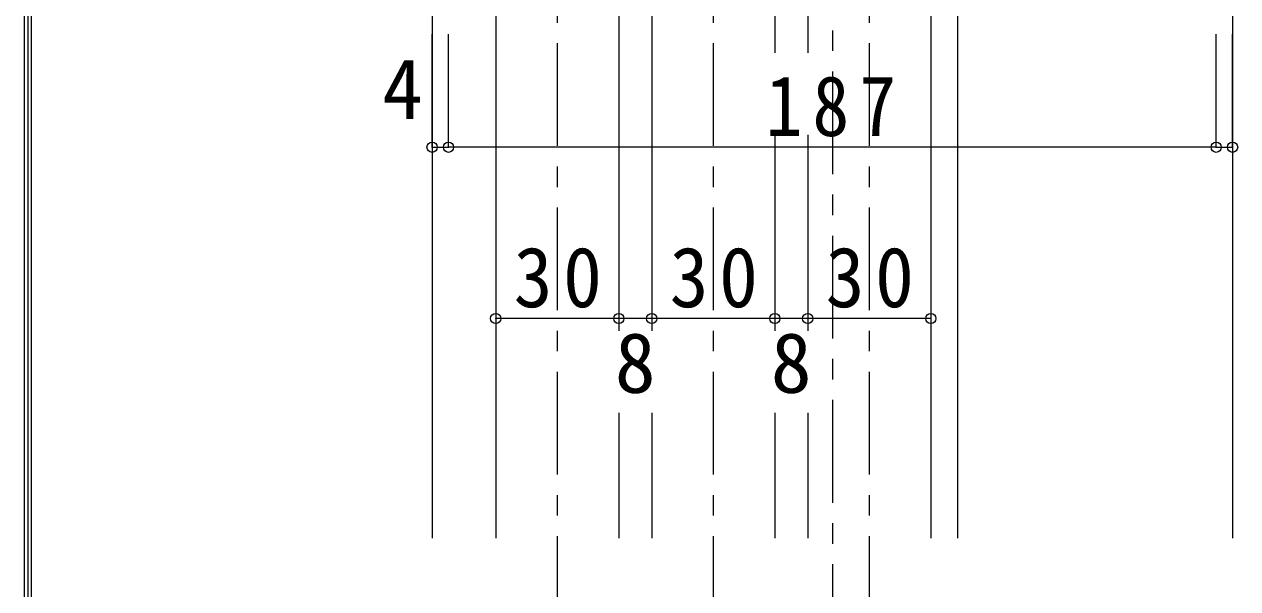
# Model space of a CAD drawing. Units: millimetres at full size, sheet at 1:5; details may follow other scales. Extents: x -957 to 993, y -689 to 708.
# Drawn here: x -957.2 to -661.6, y -220.4 to -83 of the extents above; entities that cross this region are included whole.
import ezdxf
from ezdxf.enums import TextEntityAlignment as Align

# ---------------------------------------------------------------- set-up
doc = ezdxf.new("R2010")
doc.units = ezdxf.units.MM
doc.header["$LTSCALE"] = 5
doc.header["$PDMODE"] = 32
doc.header["$PDSIZE"] = 2.5
doc.linetypes.add('CHAIN1', pattern=[8, 5, -1, 1, -1])
doc.layers.add('0-B_寸法', color=7, linetype='Continuous', lineweight=9)
doc.layers.add('F-1_枠', color=6, linetype='Continuous', lineweight=9)
doc.styles.add('ＭＳ ゴシック', font='')
doc.styles.get('ＭＳ ゴシック').set_extended_font_data('MS Gothic')

msp = doc.modelspace()

# ---------------------------------------------------------------- linework, layer by layer
at = {"layer": '0-B_寸法', "linetype": 'CHAIN1'}
for p, q in [((-760.383, 65.558), (-760.383, -453.593)), ((-827.383, -7.593), (-827.383, -443.593)), ((-789.383, -7.593), (-789.383, -443.593)), ((-751.383, -7.593), (-751.383, -443.593))]:
    msp.add_line(p, q, dxfattribs=at)
at = {"layer": '0-B_寸法'}
for p, q in [((-729.883, 6.407), (-729.883, -208.094)), ((-662.883, 6.407), (-662.883, -208.094)), ((-842.383, -37.593), (-842.383, -208.094)), ((-812.383, -37.593), (-812.383, -157.594)), ((-804.383, -37.593), (-804.383, -157.594)), ((-774.383, -37.593), (-774.383, -89.898)), ((-766.383, -37.593), (-766.383, -89.898)), ((-736.383, -37.593), (-736.383, -208.094)), ((-853.883, -112.898), (-853.883, -85.339)), ((-666.883, -112.898), (-666.883, -85.339)), ((-774.383, -109.898), (-774.383, -157.594)), ((-766.383, -109.898), (-766.383, -157.594)), ((-666.883, -112.898), (-853.883, -112.898)), ((-812.383, -154.594), (-842.383, -154.594)), ((-804.383, -154.594), (-812.383, -154.594)), ((-774.383, -154.594), (-804.383, -154.594)), ((-766.383, -154.594), (-774.383, -154.594)), ((-736.383, -154.594), (-766.383, -154.594)), ((-812.383, -177.594), (-812.383, -208.094)), ((-804.383, -177.594), (-804.383, -208.094)), ((-774.383, -177.594), (-774.383, -208.094)), ((-766.383, -177.594), (-766.383, -208.094))]:
    msp.add_line(p, q, dxfattribs=at)
at = {"layer": '0-B_寸法', "color": 4}
for p, q in [((-857.883, -112.898), (-857.883, -85.339)), ((-853.883, -112.898), (-853.883, -85.339)), ((-666.883, -112.898), (-666.883, -85.339)), ((-662.883, -112.898), (-662.883, -85.339)), ((-857.883, -112.898), (-853.883, -112.898)), ((-666.883, -112.898), (-662.883, -112.898))]:
    msp.add_line(p, q, dxfattribs=at)
at = {"layer": '0-B_寸法'}
msp.add_lwpolyline([(-853.883, 6.407), (-857.883, 6.407), (-857.883, -208.094)], dxfattribs=at)
for p in [(-857.883, -112.898), (-853.883, -112.898), (-666.883, -112.898), (-662.883, -112.898), (-842.383, -154.594), (-812.383, -154.594), (-804.383, -154.594), (-774.383, -154.594), (-766.383, -154.594), (-736.383, -154.594)]:
    msp.add_point(p, dxfattribs=at)
at = {"layer": 'F-1_枠'}
for p, q in [((-957.218, 707.602), (-957.218, -689.065)), ((-956.385, 707.602), (-956.385, -689.065)), ((-955.551, 707.602), (-955.551, -689.065))]:
    msp.add_line(p, q, dxfattribs=at)

# ---------------------------------------------------------------- texts
at = {"layer": '0-B_寸法', "style": 'ＭＳ ゴシック'}
for s, p in [('4', (-870.066, -110.398)), ('8', (-813.383, -177.094)), ('8', (-775.383, -177.094))]:
    msp.add_text(s, height=14.66, dxfattribs=at).set_placement(p, align=Align.BOTTOM_LEFT)
at = {"layer": '0-B_寸法', "char_height": 14.66, "attachment_point": 7, "style": 'ＭＳ ゴシック'}
for s, insert in [('\\T1.27;\\W0.9;187', (-776.633, -110.398)), ('\\T1.27;\\W0.95;30', (-838.008, -152.094)), ('\\T1.27;\\W0.95;30', (-800.008, -152.094)), ('\\T1.27;\\W0.95;30', (-762.008, -152.094))]:
    msp.add_mtext(s, dxfattribs=dict(at, insert=insert))

doc.saveas('drawing.dxf')
